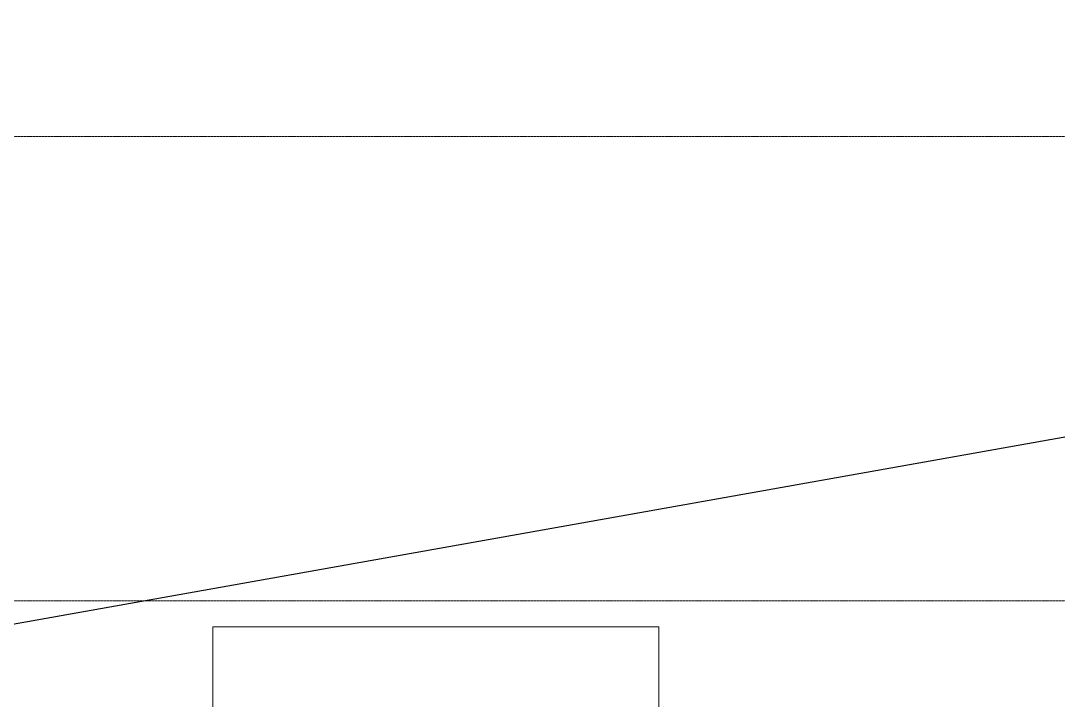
# Model space of a CAD drawing. Header units: millimetres. Extents: x -695119 to 412940, y -249585 to 622758.
# Drawn here: x -124011 to -115231, y 536689 to 542439 of the extents above; entities that cross this region are included whole.
import ezdxf

# ---------------------------------------------------------------- set-up
doc = ezdxf.new("R2010")
doc.units = ezdxf.units.MM
doc.linetypes.add('ADSK_Линия сетки', pattern=[25, 20, -2.5, 0, -2.5])
for name, color, linetype, lineweight in [('_Схема', 5, 'Continuous', 30), ('Оси', 252, 'Continuous', 9), ('Перекрытия', 7, 'Continuous', 18)]:
    doc.layers.add(name, color=color, linetype=linetype, lineweight=lineweight)

msp = doc.modelspace()

# ---------------------------------------------------------------- linework, layer by layer
at = {"layer": '_Схема', "color": 5}
msp.add_line((198461.879, 594771.226), (-341938.82, 498529.94), dxfattribs=at)
at = {"layer": 'Оси', "linetype": 'ADSK_Линия сетки'}
for p, q in [((-107095.533, 541460.058), (-149587.813, 541460.058)), ((-107095.533, 537530.058), (-149587.813, 537530.058))]:
    msp.add_line(p, q, dxfattribs=at)
at = {"layer": 'Перекрытия', "color": 49, "true_color": 0x464646}
for p, q in [((-118610.535, 537310.058), (-122386.369, 537310.058)), ((-122386.369, 537310.058), (-122386.369, 535462.058)), ((-118610.535, 535462.058), (-118610.535, 537310.058))]:
    msp.add_line(p, q, dxfattribs=at)

doc.saveas('drawing.dxf')
